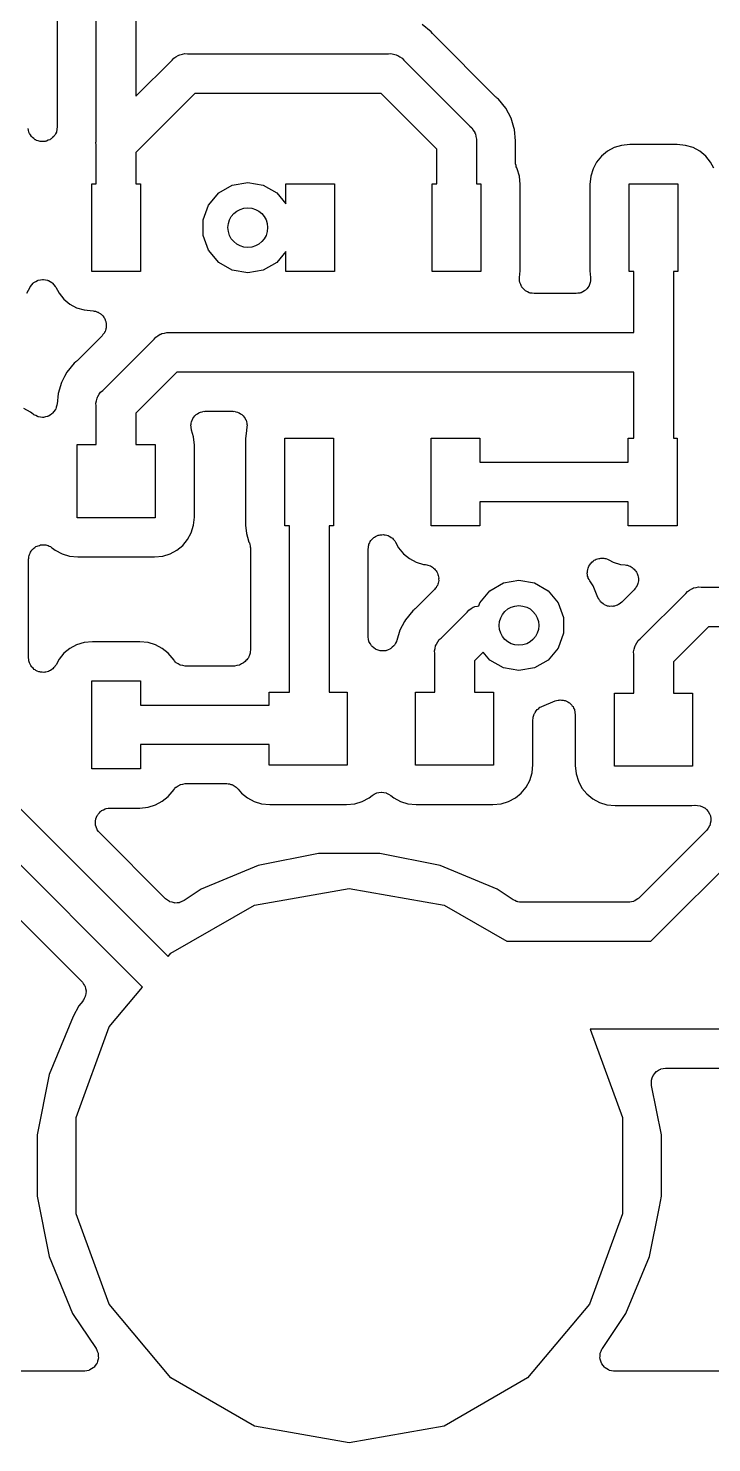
# Model space of a CAD drawing. Extents: x 91 to 190.2, y -113.9 to -59.9.
# Drawn here: x 101.59 to 108.6, y -113.86 to -99.36 of the extents above; entities that cross this region are included whole.
import ezdxf

# ---------------------------------------------------------------- set-up
doc = ezdxf.new("R2010")
doc.units = 0
doc.header["$MEASUREMENT"] = 0
doc.layers.add('BLACK', color=7, linetype='CONTINUOUS')

msp = doc.modelspace()

# ---------------------------------------------------------------- linework, layer by layer
at = {"layer": 'BLACK', "linetype": 'CONTINUOUS'}
for p, q in [((102.287, -100.517), (102.287, -91.0906)), ((102.693, -91.0906), (102.693, -100.053)), ((101.887, -91.3512), (101.887, -100.368)), ((105.719, -99.3914), (105.627, -99.316)), ((105.733, -99.4087), (105.719, -99.3914)), ((105.738, -99.4136), (105.733, -99.4087)), ((105.743, -99.4196), (105.738, -99.4136)), ((106.38, -100.057), (105.743, -99.4196)), ((103.064, -99.6826), (103.081, -99.6619)), ((103.081, -99.6619), (103.104, -99.6485)), ((103.104, -99.6485), (103.126, -99.633)), ((103.126, -99.633), (103.135, -99.6306)), ((103.135, -99.6306), (103.143, -99.6261)), ((103.143, -99.6261), (103.17, -99.6214)), ((103.17, -99.6214), (103.196, -99.6145)), ((103.196, -99.6145), (103.222, -99.6168)), ((103.222, -99.6168), (105.281, -99.6168)), ((105.281, -99.6168), (105.308, -99.6145)), ((105.308, -99.6145), (105.334, -99.6214)), ((105.334, -99.6214), (105.361, -99.6261)), ((105.361, -99.6261), (105.368, -99.6306)), ((105.368, -99.6306), (105.377, -99.633)), ((105.377, -99.633), (105.399, -99.6485)), ((105.399, -99.6485), (105.423, -99.6619)), ((105.423, -99.6619), (105.44, -99.6826)), ((102.693, -100.053), (103.064, -99.6826)), ((105.44, -99.6826), (106.117, -100.36)), ((103.298, -100.023), (102.693, -100.628)), ((105.206, -100.023), (103.298, -100.023)), ((105.777, -100.594), (105.206, -100.023)), ((106.386, -100.062), (106.38, -100.057)), ((106.391, -100.067), (106.386, -100.062)), ((106.409, -100.081), (106.391, -100.067)), ((106.484, -100.173), (106.409, -100.081)), ((106.54, -100.278), (106.484, -100.173)), ((101.593, -100.401), (101.588, -100.383)), ((101.884, -100.387), (101.882, -100.405)), ((101.887, -100.368), (101.884, -100.387)), ((106.117, -100.36), (106.138, -100.377)), ((106.138, -100.377), (106.152, -100.401)), ((106.569, -100.373), (106.54, -100.278)), ((106.574, -100.392), (106.569, -100.373)), ((106.569, -100.373), (106.569, -100.373)), ((106.586, -100.51), (106.574, -100.392)), ((101.596, -100.419), (101.593, -100.401)), ((101.6, -100.426), (101.596, -100.419)), ((101.602, -100.433), (101.6, -100.426)), ((101.612, -100.448), (101.602, -100.433)), ((101.622, -100.464), (101.612, -100.448)), ((101.628, -100.469), (101.622, -100.464)), ((101.632, -100.475), (101.628, -100.469)), ((101.647, -100.486), (101.632, -100.475)), ((101.662, -100.498), (101.647, -100.486)), ((101.669, -100.5), (101.662, -100.498)), ((101.675, -100.505), (101.669, -100.5)), ((101.693, -100.509), (101.675, -100.505)), ((101.711, -100.516), (101.693, -100.509)), ((101.718, -100.516), (101.711, -100.516)), ((101.725, -100.518), (101.718, -100.516)), ((101.744, -100.516), (101.725, -100.518)), ((101.763, -100.516), (101.744, -100.516)), ((101.77, -100.513), (101.763, -100.516)), ((101.777, -100.512), (101.77, -100.513)), ((101.794, -100.504), (101.777, -100.512)), ((101.812, -100.498), (101.794, -100.504)), ((101.817, -100.493), (101.812, -100.498)), ((101.824, -100.49), (101.817, -100.493)), ((101.837, -100.477), (101.824, -100.49)), ((101.852, -100.464), (101.837, -100.477)), ((101.855, -100.458), (101.852, -100.464)), ((101.861, -100.453), (101.855, -100.458)), ((101.868, -100.436), (101.861, -100.453)), ((101.878, -100.419), (101.868, -100.436)), ((101.879, -100.412), (101.878, -100.419)), ((101.882, -100.405), (101.879, -100.412)), ((102.284, -100.526), (102.287, -100.517)), ((102.287, -100.552), (102.284, -100.526)), ((106.152, -100.401), (106.167, -100.423)), ((106.167, -100.423), (106.169, -100.432)), ((106.169, -100.432), (106.174, -100.439)), ((106.174, -100.439), (106.179, -100.466)), ((106.179, -100.466), (106.186, -100.492)), ((106.186, -100.492), (106.183, -100.519)), ((106.183, -100.519), (106.183, -100.95)), ((106.584, -100.532), (106.586, -100.51)), ((106.584, -100.54), (106.584, -100.532)), ((102.287, -100.858), (102.287, -100.552)), ((102.693, -100.628), (102.693, -100.95)), ((105.777, -100.95), (105.777, -100.594)), ((106.583, -100.547), (106.584, -100.54)), ((106.583, -100.725), (106.583, -100.547)), ((107.466, -100.666), (107.416, -100.727)), ((107.527, -100.616), (107.466, -100.666)), ((107.596, -100.579), (107.527, -100.616)), ((107.672, -100.556), (107.596, -100.579)), ((107.757, -100.547), (107.672, -100.556)), ((108.243, -100.547), (107.757, -100.547)), ((108.328, -100.556), (108.243, -100.547)), ((108.404, -100.579), (108.328, -100.556)), ((108.473, -100.616), (108.404, -100.579)), ((108.534, -100.666), (108.473, -100.616)), ((108.584, -100.727), (108.534, -100.666)), ((106.585, -100.735), (106.583, -100.725)), ((106.585, -100.746), (106.585, -100.735)), ((106.59, -100.761), (106.585, -100.746)), ((106.592, -100.776), (106.59, -100.761)), ((106.598, -100.785), (106.592, -100.776)), ((106.601, -100.795), (106.598, -100.785)), ((106.601, -100.796), (106.601, -100.795)), ((106.624, -100.872), (106.601, -100.796)), ((107.379, -100.796), (107.356, -100.872)), ((107.416, -100.727), (107.379, -100.796)), ((108.618, -100.789), (108.584, -100.727)), ((102.24, -101.85), (102.24, -100.95)), ((102.24, -100.95), (102.287, -100.95)), ((102.287, -100.95), (102.287, -100.858)), ((102.287, -100.858), (102.287, -100.858)), ((102.693, -100.95), (102.74, -100.95)), ((102.74, -100.95), (102.74, -101.85)), ((103.542, -101.044), (103.681, -100.964)), ((103.681, -100.964), (103.84, -100.936)), ((103.84, -100.936), (103.999, -100.964)), ((103.999, -100.964), (104.138, -101.044)), ((104.23, -101.154), (104.23, -100.95)), ((104.23, -100.95), (104.73, -100.95)), ((104.73, -100.95), (104.73, -101.85)), ((105.73, -101.85), (105.73, -100.95)), ((105.73, -100.95), (105.777, -100.95)), ((106.183, -100.95), (106.23, -100.95)), ((106.23, -100.95), (106.23, -101.85)), ((106.633, -100.957), (106.624, -100.872)), ((106.633, -101.843), (106.633, -100.957)), ((107.356, -100.872), (107.347, -100.957)), ((107.347, -100.957), (107.347, -101.843)), ((107.75, -101.85), (107.75, -100.95)), ((107.75, -100.95), (108.25, -100.95)), ((108.25, -100.95), (108.25, -101.85)), ((103.438, -101.168), (103.542, -101.044)), ((104.138, -101.044), (104.23, -101.154)), ((103.383, -101.319), (103.438, -101.168)), ((103.383, -101.481), (103.383, -101.319)), ((103.438, -101.632), (103.383, -101.481)), ((103.542, -101.756), (103.438, -101.632)), ((104.23, -101.646), (104.138, -101.756)), ((104.23, -101.85), (104.23, -101.646)), ((103.681, -101.836), (103.542, -101.756)), ((103.84, -101.864), (103.681, -101.836)), ((103.999, -101.836), (103.84, -101.864)), ((104.138, -101.756), (103.999, -101.836)), ((106.626, -101.912), (106.633, -101.843)), ((107.347, -101.843), (107.354, -101.912)), ((101.613, -102.002), (101.627, -101.986)), ((101.627, -101.986), (101.64, -101.97)), ((101.64, -101.97), (101.644, -101.967)), ((101.644, -101.967), (101.647, -101.963)), ((101.647, -101.963), (101.666, -101.953)), ((101.666, -101.953), (101.684, -101.942)), ((101.684, -101.942), (101.689, -101.941)), ((101.689, -101.941), (101.693, -101.939)), ((101.693, -101.939), (101.714, -101.936)), ((101.714, -101.936), (101.735, -101.931)), ((101.735, -101.931), (101.74, -101.932)), ((101.74, -101.932), (101.745, -101.931)), ((101.745, -101.931), (101.766, -101.936)), ((101.766, -101.936), (101.787, -101.939)), ((101.787, -101.939), (101.791, -101.941)), ((101.791, -101.941), (101.796, -101.942)), ((101.796, -101.942), (101.814, -101.953)), ((101.814, -101.953), (101.833, -101.963)), ((101.833, -101.963), (101.836, -101.967)), ((101.836, -101.967), (101.84, -101.97)), ((101.84, -101.97), (101.853, -101.986)), ((101.853, -101.986), (101.867, -102.002)), ((102.74, -101.85), (102.24, -101.85)), ((104.73, -101.85), (104.23, -101.85)), ((106.23, -101.85), (105.73, -101.85)), ((106.627, -101.932), (106.626, -101.912)), ((106.627, -101.953), (106.627, -101.932)), ((106.629, -101.958), (106.627, -101.953)), ((106.63, -101.964), (106.629, -101.958)), ((106.638, -101.983), (106.63, -101.964)), ((106.645, -102.002), (106.638, -101.983)), ((107.342, -101.983), (107.335, -102.002)), ((107.35, -101.964), (107.342, -101.983)), ((107.351, -101.958), (107.35, -101.964)), ((107.353, -101.953), (107.351, -101.958)), ((107.354, -101.912), (107.353, -101.932)), ((107.353, -101.932), (107.353, -101.953)), ((107.797, -101.85), (107.75, -101.85)), ((107.797, -102.477), (107.797, -101.85)), ((108.25, -101.85), (108.203, -101.85)), ((108.203, -101.85), (108.203, -103.56)), ((101.574, -102.073), (101.608, -102.011)), ((101.608, -102.011), (101.611, -102.007)), ((101.611, -102.007), (101.613, -102.002)), ((101.867, -102.002), (101.869, -102.007)), ((101.869, -102.007), (101.872, -102.011)), ((101.872, -102.011), (101.906, -102.073)), ((101.906, -102.073), (101.956, -102.134)), ((101.956, -102.134), (102.017, -102.184)), ((106.649, -102.006), (106.645, -102.002)), ((106.651, -102.011), (106.649, -102.006)), ((106.666, -102.026), (106.651, -102.011)), ((106.679, -102.042), (106.666, -102.026)), ((106.684, -102.045), (106.679, -102.042)), ((106.688, -102.049), (106.684, -102.045)), ((106.706, -102.058), (106.688, -102.049)), ((106.724, -102.068), (106.706, -102.058)), ((106.729, -102.069), (106.724, -102.068)), ((106.735, -102.071), (106.729, -102.069)), ((106.755, -102.073), (106.735, -102.071)), ((106.775, -102.077), (106.755, -102.073)), ((107.205, -102.077), (106.775, -102.077)), ((107.225, -102.073), (107.205, -102.077)), ((107.245, -102.071), (107.225, -102.073)), ((107.251, -102.069), (107.245, -102.071)), ((107.256, -102.068), (107.251, -102.069)), ((107.274, -102.058), (107.256, -102.068)), ((107.292, -102.049), (107.274, -102.058)), ((107.296, -102.045), (107.292, -102.049)), ((107.301, -102.042), (107.296, -102.045)), ((107.314, -102.026), (107.301, -102.042)), ((107.329, -102.011), (107.314, -102.026)), ((107.331, -102.006), (107.329, -102.011)), ((107.335, -102.002), (107.331, -102.006)), ((102.017, -102.184), (102.086, -102.221)), ((102.086, -102.221), (102.162, -102.244)), ((102.162, -102.244), (102.255, -102.253)), ((102.255, -102.253), (102.266, -102.257)), ((102.266, -102.257), (102.28, -102.258)), ((102.28, -102.258), (102.286, -102.261)), ((102.286, -102.261), (102.292, -102.262)), ((102.292, -102.262), (102.299, -102.266)), ((102.299, -102.266), (102.305, -102.267)), ((102.305, -102.267), (102.313, -102.274)), ((102.313, -102.274), (102.327, -102.28)), ((102.327, -102.28), (102.331, -102.284)), ((102.331, -102.284), (102.337, -102.288)), ((102.337, -102.288), (102.343, -102.295)), ((102.343, -102.295), (102.347, -102.298)), ((102.347, -102.298), (102.353, -102.306)), ((102.353, -102.306), (102.364, -102.317)), ((102.364, -102.317), (102.366, -102.323)), ((102.366, -102.323), (102.371, -102.328)), ((102.371, -102.328), (102.374, -102.337)), ((102.374, -102.337), (102.377, -102.341)), ((102.377, -102.341), (102.379, -102.349)), ((102.379, -102.349), (102.386, -102.364)), ((102.386, -102.364), (102.386, -102.37)), ((102.386, -102.37), (102.388, -102.377)), ((102.388, -102.377), (102.388, -102.387)), ((102.388, -102.387), (102.39, -102.391)), ((102.39, -102.416), (102.388, -102.422)), ((102.388, -102.422), (102.388, -102.429)), ((102.39, -102.391), (102.389, -102.399)), ((102.389, -102.399), (102.39, -102.416)), ((102.347, -102.509), (102.09, -102.766)), ((102.356, -102.496), (102.347, -102.509)), ((102.353, -103.069), (102.879, -102.543)), ((102.362, -102.49), (102.356, -102.496)), ((102.364, -102.485), (102.362, -102.49)), ((102.371, -102.478), (102.364, -102.485)), ((102.373, -102.471), (102.371, -102.478)), ((102.377, -102.466), (102.373, -102.471)), ((102.381, -102.451), (102.377, -102.466)), ((102.384, -102.443), (102.381, -102.451)), ((102.385, -102.439), (102.384, -102.443)), ((102.388, -102.429), (102.385, -102.439)), ((102.879, -102.543), (102.896, -102.522)), ((102.896, -102.522), (102.919, -102.508)), ((102.919, -102.508), (102.941, -102.493)), ((102.941, -102.493), (102.95, -102.491)), ((102.95, -102.491), (102.958, -102.486)), ((102.958, -102.486), (102.985, -102.481)), ((102.985, -102.481), (103.011, -102.474)), ((103.011, -102.474), (103.037, -102.477)), ((103.037, -102.477), (107.797, -102.477)), ((102.061, -102.79), (101.986, -102.882)), ((102.079, -102.776), (102.061, -102.79)), ((102.084, -102.77), (102.079, -102.776)), ((102.09, -102.766), (102.084, -102.77)), ((101.93, -102.987), (101.896, -103.1)), ((101.963, -102.926), (101.93, -102.987)), ((101.986, -102.882), (101.963, -102.926)), ((103.113, -102.883), (102.693, -103.303)), ((107.797, -102.883), (103.113, -102.883)), ((107.797, -103.56), (107.797, -102.883)), ((101.896, -103.1), (101.885, -103.212)), ((102.291, -103.175), (102.296, -103.148)), ((102.296, -103.148), (102.301, -103.14)), ((102.301, -103.14), (102.303, -103.131)), ((102.303, -103.131), (102.318, -103.109)), ((102.318, -103.109), (102.332, -103.086)), ((102.332, -103.086), (102.353, -103.069)), ((101.613, -103.291), (101.544, -103.254)), ((101.64, -103.313), (101.613, -103.291)), ((101.853, -103.287), (101.84, -103.304)), ((101.866, -103.27), (101.853, -103.287)), ((101.868, -103.266), (101.866, -103.27)), ((101.871, -103.262), (101.868, -103.266)), ((101.876, -103.241), (101.871, -103.262)), ((101.883, -103.221), (101.876, -103.241)), ((101.885, -103.212), (101.883, -103.216)), ((101.883, -103.216), (101.883, -103.221)), ((102.284, -103.201), (102.291, -103.175)), ((102.287, -103.227), (102.284, -103.201)), ((102.287, -103.625), (102.287, -103.227)), ((103.347, -103.297), (103.355, -103.292)), ((103.355, -103.292), (103.372, -103.289)), ((103.372, -103.289), (103.389, -103.284)), ((103.389, -103.284), (103.398, -103.285)), ((103.398, -103.285), (103.407, -103.283)), ((103.407, -103.283), (103.684, -103.283)), ((103.684, -103.283), (103.693, -103.285)), ((103.693, -103.285), (103.702, -103.284)), ((103.702, -103.284), (103.718, -103.289)), ((103.718, -103.289), (103.735, -103.292)), ((103.735, -103.292), (103.743, -103.297)), ((101.644, -103.315), (101.64, -103.313)), ((101.648, -103.319), (101.644, -103.315)), ((101.667, -103.328), (101.648, -103.319)), ((101.686, -103.338), (101.667, -103.328)), ((101.69, -103.339), (101.686, -103.338)), ((101.695, -103.341), (101.69, -103.339)), ((101.716, -103.343), (101.695, -103.341)), ((101.737, -103.347), (101.716, -103.343)), ((101.742, -103.346), (101.737, -103.347)), ((101.747, -103.346), (101.742, -103.346)), ((101.767, -103.341), (101.747, -103.346)), ((101.788, -103.337), (101.767, -103.341)), ((101.792, -103.335), (101.788, -103.337)), ((101.797, -103.334), (101.792, -103.335)), ((101.815, -103.322), (101.797, -103.334)), ((101.833, -103.311), (101.815, -103.322)), ((101.836, -103.307), (101.833, -103.311)), ((101.84, -103.304), (101.836, -103.307)), ((102.693, -103.303), (102.693, -103.625)), ((103.257, -103.425), (103.259, -103.416)), ((103.259, -103.442), (103.257, -103.425)), ((103.259, -103.407), (103.265, -103.391)), ((103.259, -103.416), (103.259, -103.407)), ((103.265, -103.391), (103.269, -103.374)), ((103.269, -103.374), (103.274, -103.367)), ((103.274, -103.367), (103.277, -103.358)), ((103.277, -103.358), (103.288, -103.345)), ((103.288, -103.345), (103.297, -103.331)), ((103.297, -103.331), (103.304, -103.325)), ((103.304, -103.325), (103.31, -103.318)), ((103.31, -103.318), (103.325, -103.31)), ((103.325, -103.31), (103.339, -103.299)), ((103.339, -103.299), (103.347, -103.297)), ((103.743, -103.297), (103.752, -103.299)), ((103.752, -103.299), (103.765, -103.31)), ((103.765, -103.31), (103.78, -103.318)), ((103.78, -103.318), (103.786, -103.325)), ((103.786, -103.325), (103.793, -103.331)), ((103.793, -103.331), (103.803, -103.345)), ((103.803, -103.345), (103.814, -103.358)), ((103.814, -103.358), (103.817, -103.367)), ((103.817, -103.367), (103.822, -103.374)), ((103.822, -103.374), (103.826, -103.391)), ((103.826, -103.391), (103.831, -103.407)), ((103.831, -103.407), (103.831, -103.416)), ((103.831, -103.416), (103.833, -103.425)), ((103.833, -103.425), (103.831, -103.442)), ((103.259, -103.459), (103.259, -103.442)), ((103.262, -103.468), (103.259, -103.459)), ((103.263, -103.477), (103.262, -103.468)), ((103.284, -103.547), (103.263, -103.477)), ((103.293, -103.632), (103.284, -103.547)), ((103.826, -103.482), (103.817, -103.567)), ((103.817, -103.567), (103.817, -104.453)), ((103.827, -103.477), (103.826, -103.482)), ((103.828, -103.468), (103.827, -103.477)), ((103.831, -103.459), (103.828, -103.468)), ((103.831, -103.442), (103.831, -103.459)), ((104.22, -104.46), (104.22, -103.56)), ((104.22, -103.56), (104.72, -103.56)), ((104.72, -103.56), (104.72, -104.46)), ((105.72, -104.46), (105.72, -103.56)), ((105.72, -103.56), (106.22, -103.56)), ((106.22, -103.56), (106.22, -103.807)), ((107.74, -103.807), (107.74, -103.56)), ((107.74, -103.56), (107.797, -103.56)), ((108.203, -103.56), (108.24, -103.56)), ((108.24, -103.56), (108.24, -104.46)), ((102.09, -104.375), (102.09, -103.625)), ((102.09, -103.625), (102.287, -103.625)), ((102.693, -103.625), (102.89, -103.625)), ((102.89, -103.625), (102.89, -104.375)), ((103.293, -104.368), (103.293, -103.632)), ((106.22, -103.807), (107.74, -103.807)), ((107.74, -104.213), (106.22, -104.213)), ((106.22, -104.213), (106.22, -104.46)), ((107.74, -104.46), (107.74, -104.213)), ((102.89, -104.375), (102.09, -104.375)), ((103.261, -104.529), (103.284, -104.453)), ((103.284, -104.453), (103.293, -104.368)), ((103.817, -104.453), (103.826, -104.538)), ((103.174, -104.659), (103.224, -104.598)), ((103.224, -104.598), (103.261, -104.529)), ((103.826, -104.538), (103.849, -104.614)), ((104.267, -104.46), (104.22, -104.46)), ((104.267, -106.165), (104.267, -104.46)), ((104.72, -104.46), (104.673, -104.46)), ((104.673, -104.46), (104.673, -106.165)), ((105.103, -104.61), (105.108, -104.601)), ((105.108, -104.601), (105.12, -104.591)), ((105.12, -104.591), (105.131, -104.579)), ((105.131, -104.579), (105.14, -104.574)), ((105.14, -104.574), (105.148, -104.567)), ((105.148, -104.567), (105.163, -104.562)), ((105.163, -104.562), (105.177, -104.555)), ((105.177, -104.555), (105.187, -104.553)), ((105.187, -104.553), (105.197, -104.55)), ((105.197, -104.55), (105.213, -104.55)), ((105.213, -104.55), (105.228, -104.547)), ((105.228, -104.547), (105.239, -104.55)), ((105.239, -104.55), (105.249, -104.55)), ((105.249, -104.55), (105.264, -104.555)), ((105.264, -104.555), (105.279, -104.558)), ((105.279, -104.558), (105.288, -104.564)), ((105.288, -104.564), (105.298, -104.567)), ((105.298, -104.567), (105.31, -104.577)), ((105.31, -104.577), (105.323, -104.586)), ((105.323, -104.586), (105.33, -104.594)), ((105.33, -104.594), (105.338, -104.601)), ((105.338, -104.601), (105.346, -104.614)), ((106.22, -104.46), (105.72, -104.46)), ((108.24, -104.46), (107.74, -104.46)), ((101.602, -104.751), (101.608, -104.74)), ((101.608, -104.74), (101.612, -104.728)), ((101.612, -104.728), (101.621, -104.718)), ((101.621, -104.718), (101.628, -104.705)), ((101.628, -104.705), (101.638, -104.698)), ((101.638, -104.698), (101.646, -104.688)), ((101.646, -104.688), (101.658, -104.681)), ((101.658, -104.681), (101.668, -104.672)), ((101.668, -104.672), (101.68, -104.668)), ((101.68, -104.668), (101.69, -104.662)), ((101.69, -104.662), (101.704, -104.659)), ((101.704, -104.659), (101.717, -104.654)), ((101.717, -104.654), (101.729, -104.654)), ((101.729, -104.654), (101.742, -104.652)), ((101.742, -104.652), (101.755, -104.654)), ((101.755, -104.654), (101.769, -104.654)), ((101.769, -104.654), (101.781, -104.658)), ((101.781, -104.658), (101.793, -104.66)), ((101.793, -104.66), (101.805, -104.667)), ((101.805, -104.667), (101.818, -104.672)), ((101.818, -104.672), (101.828, -104.68)), ((101.828, -104.68), (101.838, -104.686)), ((101.838, -104.686), (101.867, -104.709)), ((101.867, -104.709), (101.936, -104.746)), ((101.936, -104.746), (102.012, -104.769)), ((102.968, -104.769), (103.044, -104.746)), ((103.044, -104.746), (103.113, -104.709)), ((103.113, -104.709), (103.174, -104.659)), ((103.849, -104.614), (103.849, -104.615)), ((103.849, -104.615), (103.852, -104.625)), ((103.852, -104.625), (103.858, -104.634)), ((103.858, -104.634), (103.86, -104.649)), ((103.86, -104.649), (103.865, -104.664)), ((103.865, -104.664), (103.865, -104.675)), ((103.865, -104.675), (103.867, -104.685)), ((103.867, -104.685), (103.867, -105.735)), ((105.073, -104.697), (105.076, -104.682)), ((105.073, -105.593), (105.073, -104.697)), ((105.076, -104.666), (105.08, -104.657)), ((105.076, -104.682), (105.076, -104.666)), ((105.08, -104.657), (105.082, -104.646)), ((105.082, -104.646), (105.09, -104.633)), ((105.09, -104.633), (105.096, -104.618)), ((105.096, -104.618), (105.103, -104.61)), ((105.346, -104.614), (105.355, -104.627)), ((105.355, -104.627), (105.386, -104.683)), ((105.386, -104.683), (105.436, -104.744)), ((105.436, -104.744), (105.497, -104.794)), ((101.593, -104.802), (101.595, -104.79)), ((101.593, -105.813), (101.593, -104.802)), ((101.595, -104.777), (101.6, -104.764)), ((101.595, -104.79), (101.595, -104.777)), ((101.6, -104.764), (101.602, -104.751)), ((102.012, -104.769), (102.097, -104.778)), ((102.097, -104.778), (102.883, -104.778)), ((102.883, -104.778), (102.968, -104.769)), ((105.497, -104.794), (105.566, -104.831)), ((105.566, -104.831), (105.642, -104.854)), ((105.642, -104.854), (105.663, -104.856)), ((105.663, -104.856), (105.674, -104.86)), ((105.674, -104.86), (105.687, -104.861)), ((105.687, -104.861), (105.699, -104.867)), ((105.699, -104.867), (105.713, -104.87)), ((105.713, -104.87), (105.723, -104.877)), ((105.723, -104.877), (105.734, -104.883)), ((105.734, -104.883), (105.744, -104.893)), ((107.328, -104.893), (107.333, -104.883)), ((107.333, -104.883), (107.336, -104.873)), ((107.336, -104.873), (107.345, -104.86)), ((107.345, -104.86), (107.352, -104.847)), ((107.352, -104.847), (107.36, -104.84)), ((107.36, -104.84), (107.366, -104.831)), ((107.366, -104.831), (107.379, -104.822)), ((107.379, -104.822), (107.391, -104.812)), ((107.391, -104.812), (107.401, -104.808)), ((107.401, -104.808), (107.41, -104.802)), ((107.41, -104.802), (107.425, -104.798)), ((107.425, -104.798), (107.439, -104.793)), ((107.439, -104.793), (107.45, -104.792)), ((107.45, -104.792), (107.46, -104.79)), ((107.46, -104.79), (107.476, -104.791)), ((107.476, -104.791), (107.491, -104.791)), ((107.491, -104.791), (107.501, -104.794)), ((107.501, -104.794), (107.512, -104.795)), ((107.512, -104.795), (107.526, -104.802)), ((107.526, -104.802), (107.541, -104.807)), ((107.541, -104.807), (107.586, -104.831)), ((107.586, -104.831), (107.662, -104.854)), ((107.662, -104.854), (107.71, -104.859)), ((107.71, -104.859), (107.722, -104.862)), ((107.722, -104.862), (107.734, -104.863)), ((107.734, -104.863), (107.747, -104.869)), ((107.747, -104.869), (107.76, -104.873)), ((107.76, -104.873), (107.77, -104.88)), ((107.77, -104.88), (107.781, -104.885)), ((107.781, -104.885), (107.791, -104.895)), ((105.744, -104.893), (105.755, -104.901)), ((105.755, -104.901), (105.762, -104.911)), ((105.762, -104.911), (105.771, -104.92)), ((105.771, -104.92), (105.777, -104.932)), ((105.777, -104.932), (105.784, -104.944)), ((105.784, -104.944), (105.788, -104.956)), ((105.788, -104.956), (105.793, -104.967)), ((105.794, -105.032), (105.792, -105.046)), ((105.793, -104.967), (105.794, -104.981)), ((105.794, -104.981), (105.797, -104.994)), ((105.797, -105.019), (105.794, -105.032)), ((105.797, -104.994), (105.796, -105.006)), ((105.796, -105.006), (105.797, -105.019)), ((106.461, -105.044), (106.62, -105.016)), ((106.62, -105.016), (106.779, -105.044)), ((107.32, -104.944), (107.322, -104.934)), ((107.323, -104.96), (107.32, -104.944)), ((107.321, -104.923), (107.325, -104.908)), ((107.322, -104.934), (107.321, -104.923)), ((107.324, -104.975), (107.323, -104.96)), ((107.329, -104.985), (107.324, -104.975)), ((107.325, -104.908), (107.328, -104.893)), ((107.331, -104.995), (107.329, -104.985)), ((107.339, -105.008), (107.331, -104.995)), ((107.345, -105.023), (107.339, -105.008)), ((107.38, -105.074), (107.345, -105.023)), ((107.791, -104.895), (107.802, -104.903)), ((107.802, -104.903), (107.809, -104.914)), ((107.809, -104.914), (107.818, -104.922)), ((107.818, -104.922), (107.824, -104.935)), ((107.824, -104.935), (107.832, -104.946)), ((107.832, -104.946), (107.835, -104.958)), ((107.835, -104.958), (107.84, -104.969)), ((107.84, -104.969), (107.841, -104.983)), ((107.841, -105.035), (107.84, -105.049)), ((107.841, -104.983), (107.845, -104.997)), ((107.845, -105.021), (107.841, -105.035)), ((107.845, -104.997), (107.844, -105.009)), ((107.844, -105.009), (107.845, -105.021)), ((105.754, -105.112), (105.56, -105.306)), ((105.761, -105.102), (105.754, -105.112)), ((105.77, -105.093), (105.761, -105.102)), ((105.776, -105.08), (105.77, -105.093)), ((105.784, -105.069), (105.776, -105.08)), ((105.787, -105.057), (105.784, -105.069)), ((105.792, -105.046), (105.787, -105.057)), ((106.218, -105.248), (106.322, -105.124)), ((106.322, -105.124), (106.461, -105.044)), ((106.779, -105.044), (106.918, -105.124)), ((106.918, -105.124), (107.022, -105.248)), ((107.429, -105.193), (107.38, -105.074)), ((107.801, -105.114), (107.674, -105.242)), ((107.808, -105.104), (107.801, -105.114)), ((107.817, -105.096), (107.808, -105.104)), ((107.823, -105.083), (107.817, -105.096)), ((107.831, -105.072), (107.823, -105.083)), ((107.834, -105.06), (107.831, -105.072)), ((107.84, -105.049), (107.834, -105.06)), ((107.863, -105.619), (108.329, -105.153)), ((108.329, -105.153), (108.346, -105.132)), ((108.346, -105.132), (108.369, -105.118)), ((108.369, -105.118), (108.391, -105.103)), ((108.391, -105.103), (108.4, -105.101)), ((108.4, -105.101), (108.408, -105.096)), ((108.408, -105.096), (108.435, -105.091)), ((108.435, -105.091), (108.461, -105.084)), ((108.461, -105.084), (108.487, -105.087)), ((108.487, -105.087), (111.277, -105.087)), ((105.549, -105.316), (105.531, -105.33)), ((105.554, -105.31), (105.549, -105.316)), ((105.56, -105.306), (105.554, -105.31)), ((106.089, -105.343), (106.106, -105.322)), ((106.106, -105.322), (106.129, -105.308)), ((106.129, -105.308), (106.151, -105.293)), ((106.151, -105.293), (106.16, -105.291)), ((106.16, -105.291), (106.168, -105.286)), ((106.168, -105.286), (106.195, -105.281)), ((106.195, -105.281), (106.207, -105.278)), ((106.207, -105.278), (106.218, -105.248)), ((107.022, -105.248), (107.077, -105.399)), ((107.438, -105.207), (107.429, -105.193)), ((107.445, -105.222), (107.438, -105.207)), ((107.452, -105.229), (107.445, -105.222)), ((107.457, -105.237), (107.452, -105.229)), ((107.47, -105.247), (107.457, -105.237)), ((107.482, -105.259), (107.47, -105.247)), ((107.491, -105.263), (107.482, -105.259)), ((107.498, -105.269), (107.491, -105.263)), ((107.514, -105.274), (107.498, -105.269)), ((107.529, -105.281), (107.514, -105.274)), ((107.539, -105.282), (107.529, -105.281)), ((107.548, -105.285), (107.539, -105.282)), ((107.564, -105.284), (107.548, -105.285)), ((107.581, -105.285), (107.564, -105.284)), ((107.59, -105.283), (107.581, -105.285)), ((107.6, -105.282), (107.59, -105.283)), ((107.615, -105.276), (107.6, -105.282)), ((107.631, -105.272), (107.615, -105.276)), ((107.639, -105.266), (107.631, -105.272)), ((107.648, -105.262), (107.639, -105.266)), ((107.66, -105.251), (107.648, -105.262)), ((107.674, -105.242), (107.66, -105.251)), ((105.446, -105.441), (105.4, -105.527)), ((105.456, -105.422), (105.446, -105.441)), ((105.446, -105.441), (105.446, -105.441)), ((105.531, -105.33), (105.456, -105.422)), ((105.823, -105.609), (106.089, -105.343)), ((107.077, -105.399), (107.077, -105.561)), ((105.074, -105.597), (105.073, -105.593)), ((105.073, -105.601), (105.074, -105.597)), ((105.078, -105.622), (105.073, -105.601)), ((105.4, -105.527), (105.367, -105.636)), ((105.802, -105.626), (105.823, -105.609)), ((107.077, -105.561), (107.022, -105.712)), ((108.563, -105.493), (108.203, -105.853)), ((111.277, -105.493), (108.563, -105.493)), ((102.017, -105.716), (101.956, -105.766)), ((102.086, -105.679), (102.017, -105.716)), ((102.162, -105.656), (102.086, -105.679)), ((102.247, -105.647), (102.162, -105.656)), ((102.733, -105.647), (102.247, -105.647)), ((102.818, -105.656), (102.733, -105.647)), ((102.894, -105.679), (102.818, -105.656)), ((102.963, -105.716), (102.894, -105.679)), ((103.024, -105.766), (102.963, -105.716)), ((103.867, -105.735), (103.864, -105.749)), ((103.864, -105.749), (103.864, -105.763)), ((105.082, -105.644), (105.078, -105.622)), ((105.084, -105.648), (105.082, -105.644)), ((105.085, -105.652), (105.084, -105.648)), ((105.097, -105.67), (105.085, -105.652)), ((105.108, -105.689), (105.097, -105.67)), ((105.111, -105.692), (105.108, -105.689)), ((105.114, -105.695), (105.111, -105.692)), ((105.131, -105.709), (105.114, -105.695)), ((105.148, -105.723), (105.131, -105.709)), ((105.152, -105.724), (105.148, -105.723)), ((105.155, -105.727), (105.152, -105.724)), ((105.176, -105.733), (105.155, -105.727)), ((105.197, -105.741), (105.176, -105.733)), ((105.201, -105.741), (105.197, -105.741)), ((105.205, -105.742), (105.201, -105.741)), ((105.227, -105.741), (105.205, -105.742)), ((105.249, -105.741), (105.227, -105.741)), ((105.253, -105.739), (105.249, -105.741)), ((105.257, -105.739), (105.253, -105.739)), ((105.278, -105.73), (105.257, -105.739)), ((105.298, -105.723), (105.278, -105.73)), ((105.301, -105.72), (105.298, -105.723)), ((105.305, -105.718), (105.301, -105.72)), ((105.321, -105.703), (105.305, -105.718)), ((105.338, -105.689), (105.321, -105.703)), ((105.34, -105.686), (105.338, -105.689)), ((105.343, -105.683), (105.34, -105.686)), ((105.353, -105.663), (105.343, -105.683)), ((105.364, -105.644), (105.353, -105.663)), ((105.365, -105.64), (105.364, -105.644)), ((105.367, -105.636), (105.365, -105.64)), ((105.754, -105.741), (105.761, -105.715)), ((105.757, -105.767), (105.754, -105.741)), ((105.761, -105.715), (105.766, -105.688)), ((105.766, -105.688), (105.771, -105.68)), ((105.771, -105.68), (105.773, -105.671)), ((105.773, -105.671), (105.788, -105.649)), ((105.788, -105.649), (105.802, -105.626)), ((106.253, -105.753), (106.163, -105.843)), ((106.322, -105.836), (106.253, -105.753)), ((107.022, -105.712), (106.918, -105.836)), ((107.794, -105.751), (107.801, -105.725)), ((107.797, -105.777), (107.794, -105.751)), ((107.801, -105.725), (107.806, -105.698)), ((107.806, -105.698), (107.811, -105.69)), ((107.811, -105.69), (107.813, -105.681)), ((107.813, -105.681), (107.828, -105.659)), ((107.828, -105.659), (107.842, -105.636)), ((107.842, -105.636), (107.863, -105.619)), ((101.596, -105.828), (101.593, -105.813)), ((101.596, -105.844), (101.596, -105.828)), ((101.6, -105.853), (101.596, -105.844)), ((101.602, -105.864), (101.6, -105.853)), ((101.61, -105.877), (101.602, -105.864)), ((101.616, -105.892), (101.61, -105.877)), ((101.623, -105.9), (101.616, -105.892)), ((101.628, -105.909), (101.623, -105.9)), ((101.866, -105.896), (101.858, -105.909)), ((101.875, -105.883), (101.866, -105.896)), ((101.906, -105.827), (101.875, -105.883)), ((101.956, -105.766), (101.906, -105.827)), ((103.084, -105.838), (103.024, -105.766)), ((103.089, -105.843), (103.084, -105.838)), ((103.101, -105.858), (103.089, -105.843)), ((103.104, -105.86), (103.101, -105.858)), ((103.105, -105.862), (103.104, -105.86)), ((103.126, -105.874), (103.105, -105.862)), ((103.146, -105.886), (103.126, -105.874)), ((103.148, -105.887), (103.146, -105.886)), ((103.15, -105.888), (103.148, -105.887)), ((103.174, -105.892), (103.15, -105.888)), ((103.197, -105.897), (103.174, -105.892)), ((103.199, -105.896), (103.197, -105.897)), ((103.202, -105.897), (103.199, -105.896)), ((103.703, -105.897), (103.202, -105.897)), ((103.727, -105.892), (103.703, -105.897)), ((103.752, -105.888), (103.727, -105.892)), ((103.753, -105.888), (103.752, -105.888)), ((103.754, -105.888), (103.753, -105.888)), ((103.776, -105.875), (103.754, -105.888)), ((103.798, -105.863), (103.776, -105.875)), ((103.812, -105.851), (103.798, -105.863)), ((103.821, -105.841), (103.812, -105.851)), ((103.832, -105.832), (103.821, -105.841)), ((103.838, -105.821), (103.832, -105.832)), ((103.846, -105.812), (103.838, -105.821)), ((103.851, -105.799), (103.846, -105.812)), ((103.858, -105.786), (103.851, -105.799)), ((103.86, -105.774), (103.858, -105.786)), ((103.864, -105.763), (103.86, -105.774)), ((105.757, -106.165), (105.757, -105.767)), ((106.163, -105.843), (106.163, -106.165)), ((106.461, -105.916), (106.322, -105.836)), ((106.918, -105.836), (106.779, -105.916)), ((107.797, -106.175), (107.797, -105.777)), ((108.203, -105.853), (108.203, -106.175)), ((101.64, -105.919), (101.628, -105.909)), ((101.651, -105.931), (101.64, -105.919)), ((101.66, -105.936), (101.651, -105.931)), ((101.668, -105.943), (101.66, -105.936)), ((101.683, -105.948), (101.668, -105.943)), ((101.697, -105.955), (101.683, -105.948)), ((101.707, -105.957), (101.697, -105.955)), ((101.717, -105.96), (101.707, -105.957)), ((101.733, -105.96), (101.717, -105.96)), ((101.748, -105.963), (101.733, -105.96)), ((101.759, -105.96), (101.748, -105.963)), ((101.769, -105.96), (101.759, -105.96)), ((101.784, -105.955), (101.769, -105.96)), ((101.799, -105.952), (101.784, -105.955)), ((101.808, -105.946), (101.799, -105.952)), ((101.818, -105.943), (101.808, -105.946)), ((101.83, -105.933), (101.818, -105.943)), ((101.843, -105.924), (101.83, -105.933)), ((101.85, -105.916), (101.843, -105.924)), ((101.858, -105.909), (101.85, -105.916)), ((102.24, -106.95), (102.24, -106.05)), ((102.24, -106.05), (102.74, -106.05)), ((102.74, -106.05), (102.74, -106.297)), ((106.62, -105.944), (106.461, -105.916)), ((106.779, -105.916), (106.62, -105.944)), ((104.06, -106.297), (104.06, -106.165)), ((104.06, -106.165), (104.267, -106.165)), ((104.673, -106.165), (104.86, -106.165)), ((104.86, -106.165), (104.86, -106.915)), ((105.56, -106.915), (105.56, -106.165)), ((105.56, -106.165), (105.757, -106.165)), ((106.163, -106.165), (106.36, -106.165)), ((106.36, -106.165), (106.36, -106.915)), ((107.6, -106.925), (107.6, -106.175)), ((107.6, -106.175), (107.797, -106.175)), ((108.203, -106.175), (108.4, -106.175)), ((108.4, -106.175), (108.4, -106.925)), ((102.74, -106.297), (104.06, -106.297)), ((106.808, -106.344), (106.812, -106.338)), ((106.812, -106.338), (106.822, -106.332)), ((106.822, -106.332), (106.835, -106.32)), ((106.835, -106.32), (106.836, -106.32)), ((106.836, -106.32), (106.838, -106.319)), ((106.838, -106.319), (106.849, -106.315)), ((106.849, -106.315), (106.856, -106.31)), ((106.856, -106.31), (106.99, -106.255)), ((106.99, -106.255), (107.006, -106.251)), ((107.006, -106.251), (107.021, -106.245)), ((107.021, -106.245), (107.031, -106.245)), ((107.031, -106.245), (107.041, -106.243)), ((107.041, -106.243), (107.057, -106.245)), ((107.057, -106.245), (107.073, -106.245)), ((107.073, -106.245), (107.083, -106.249)), ((107.083, -106.249), (107.092, -106.25)), ((107.092, -106.25), (107.107, -106.258)), ((107.107, -106.258), (107.122, -106.263)), ((107.122, -106.263), (107.13, -106.27)), ((107.13, -106.27), (107.139, -106.274)), ((107.139, -106.274), (107.15, -106.286)), ((107.15, -106.286), (107.162, -106.297)), ((107.162, -106.297), (107.167, -106.305)), ((107.167, -106.305), (107.174, -106.313)), ((107.174, -106.313), (107.18, -106.328)), ((107.18, -106.328), (107.188, -106.342)), ((107.188, -106.342), (107.19, -106.352)), ((106.763, -106.449), (106.765, -106.434)), ((106.763, -106.908), (106.763, -106.449)), ((106.765, -106.429), (106.767, -106.422)), ((106.765, -106.434), (106.765, -106.429)), ((106.767, -106.422), (106.771, -106.4)), ((106.771, -106.399), (106.772, -106.397)), ((106.771, -106.4), (106.771, -106.399)), ((106.772, -106.397), (106.779, -106.385)), ((106.779, -106.385), (106.781, -106.379)), ((106.781, -106.379), (106.786, -106.372)), ((106.786, -106.372), (106.796, -106.355)), ((106.796, -106.355), (106.797, -106.354)), ((106.797, -106.354), (106.798, -106.352)), ((106.798, -106.352), (106.808, -106.344)), ((107.19, -106.352), (107.194, -106.361)), ((107.194, -106.361), (107.194, -106.377)), ((107.194, -106.377), (107.197, -106.393)), ((107.197, -106.393), (107.197, -106.918)), ((104.06, -106.703), (102.74, -106.703)), ((102.74, -106.703), (102.74, -106.95)), ((104.06, -106.915), (104.06, -106.703)), ((104.86, -106.915), (104.06, -106.915)), ((106.36, -106.915), (105.56, -106.915)), ((106.754, -106.993), (106.763, -106.908)), ((107.197, -106.918), (107.206, -107.003)), ((101.193, -107.046), (103.024, -108.876)), ((102.74, -106.95), (102.24, -106.95)), ((106.731, -107.069), (106.754, -106.993)), ((107.206, -107.003), (107.229, -107.079)), ((108.4, -106.925), (107.6, -106.925)), ((103.024, -107.234), (103.084, -107.162)), ((103.084, -107.162), (103.089, -107.157)), ((103.089, -107.157), (103.101, -107.142)), ((103.101, -107.142), (103.104, -107.14)), ((103.104, -107.14), (103.105, -107.138)), ((103.105, -107.138), (103.126, -107.126)), ((103.126, -107.126), (103.146, -107.114)), ((103.146, -107.114), (103.148, -107.113)), ((103.148, -107.113), (103.15, -107.112)), ((103.15, -107.112), (103.174, -107.108)), ((103.174, -107.108), (103.197, -107.103)), ((103.197, -107.103), (103.199, -107.104)), ((103.199, -107.104), (103.202, -107.103)), ((103.202, -107.103), (103.626, -107.103)), ((103.626, -107.103), (103.64, -107.106)), ((103.64, -107.106), (103.654, -107.106)), ((103.654, -107.106), (103.665, -107.11)), ((103.665, -107.11), (103.677, -107.112)), ((103.677, -107.112), (103.689, -107.119)), ((103.689, -107.119), (103.702, -107.124)), ((103.702, -107.124), (103.712, -107.132)), ((103.712, -107.132), (103.722, -107.138)), ((103.722, -107.138), (103.731, -107.149)), ((103.731, -107.149), (103.742, -107.158)), ((103.742, -107.158), (103.776, -107.199)), ((103.776, -107.199), (103.837, -107.249)), ((105.115, -107.223), (105.136, -107.211)), ((105.136, -107.211), (105.157, -107.199)), ((105.157, -107.199), (105.159, -107.199)), ((105.159, -107.199), (105.16, -107.198)), ((105.16, -107.198), (105.184, -107.194)), ((105.184, -107.194), (105.208, -107.189)), ((105.208, -107.189), (105.21, -107.19)), ((105.21, -107.19), (105.212, -107.189)), ((105.212, -107.189), (105.236, -107.194)), ((105.236, -107.194), (105.26, -107.198)), ((105.26, -107.198), (105.261, -107.199)), ((105.261, -107.199), (105.263, -107.199)), ((105.263, -107.199), (105.284, -107.211)), ((105.284, -107.211), (105.305, -107.223)), ((106.583, -107.249), (106.644, -107.199)), ((106.644, -107.199), (106.694, -107.138)), ((106.694, -107.138), (106.731, -107.069)), ((107.229, -107.079), (107.266, -107.148)), ((107.266, -107.148), (107.316, -107.209)), ((107.316, -107.209), (107.377, -107.259)), ((102.761, -109.189), (100.859, -107.286)), ((102.383, -107.361), (102.389, -107.358)), ((102.389, -107.358), (102.409, -107.356)), ((102.409, -107.356), (102.428, -107.353)), ((102.428, -107.353), (102.733, -107.353)), ((102.733, -107.353), (102.818, -107.344)), ((102.818, -107.344), (102.894, -107.321)), ((102.894, -107.321), (102.963, -107.284)), ((102.963, -107.284), (103.024, -107.234)), ((103.837, -107.249), (103.906, -107.286)), ((103.906, -107.286), (103.982, -107.309)), ((103.982, -107.309), (104.067, -107.318)), ((104.067, -107.318), (104.853, -107.318)), ((104.853, -107.318), (104.938, -107.309)), ((104.938, -107.309), (105.014, -107.286)), ((105.014, -107.286), (105.083, -107.249)), ((105.083, -107.249), (105.115, -107.223)), ((105.305, -107.223), (105.337, -107.249)), ((105.337, -107.249), (105.406, -107.286)), ((105.406, -107.286), (105.482, -107.309)), ((105.482, -107.309), (105.567, -107.318)), ((105.567, -107.318), (106.353, -107.318)), ((106.353, -107.318), (106.438, -107.309)), ((106.438, -107.309), (106.514, -107.286)), ((106.514, -107.286), (106.583, -107.249)), ((107.377, -107.259), (107.446, -107.296)), ((107.446, -107.296), (107.522, -107.319)), ((107.522, -107.319), (107.607, -107.328)), ((107.607, -107.328), (108.393, -107.328)), ((108.393, -107.328), (108.424, -107.325)), ((108.424, -107.325), (108.425, -107.324)), ((108.424, -107.325), (108.424, -107.325)), ((108.425, -107.324), (108.45, -107.327)), ((108.45, -107.327), (108.476, -107.329)), ((108.476, -107.329), (108.476, -107.329)), ((108.476, -107.329), (108.477, -107.329)), ((108.477, -107.329), (108.5, -107.34)), ((108.5, -107.34), (108.523, -107.35)), ((108.523, -107.35), (108.524, -107.351)), ((108.524, -107.351), (108.524, -107.351)), ((108.524, -107.351), (108.542, -107.369)), ((102.278, -107.516), (102.28, -107.496)), ((102.28, -107.477), (102.282, -107.47)), ((102.28, -107.496), (102.28, -107.477)), ((102.282, -107.47), (102.283, -107.464)), ((102.283, -107.464), (102.291, -107.446)), ((102.291, -107.446), (102.298, -107.428)), ((102.298, -107.428), (102.302, -107.423)), ((102.302, -107.423), (102.305, -107.417)), ((102.305, -107.417), (102.319, -107.403)), ((102.319, -107.403), (102.331, -107.388)), ((102.331, -107.388), (102.337, -107.384)), ((102.337, -107.384), (102.342, -107.38)), ((102.342, -107.38), (102.36, -107.372)), ((102.36, -107.372), (102.377, -107.362)), ((102.377, -107.362), (102.383, -107.361)), ((108.542, -107.369), (108.56, -107.387)), ((108.56, -107.387), (108.561, -107.387)), ((108.561, -107.387), (108.561, -107.388)), ((108.561, -107.388), (108.572, -107.411)), ((108.572, -107.411), (108.583, -107.433)), ((108.588, -107.487), (108.581, -107.511)), ((108.583, -107.433), (108.583, -107.434)), ((108.583, -107.434), (108.583, -107.435)), ((108.583, -107.435), (108.585, -107.46)), ((108.585, -107.46), (108.588, -107.485)), ((108.588, -107.485), (108.588, -107.486)), ((108.588, -107.486), (108.588, -107.487)), ((102.28, -107.522), (102.278, -107.516)), ((102.28, -107.529), (102.28, -107.522)), ((102.287, -107.547), (102.28, -107.529)), ((102.292, -107.566), (102.287, -107.547)), ((102.296, -107.571), (102.292, -107.566)), ((102.298, -107.578), (102.296, -107.571)), ((102.311, -107.593), (102.298, -107.578)), ((102.322, -107.609), (102.311, -107.593)), ((102.997, -108.284), (102.322, -107.609)), ((108.544, -107.58), (107.848, -108.276)), ((107.975, -108.715), (109.095, -107.595)), ((108.545, -107.579), (108.544, -107.58)), ((108.546, -107.579), (108.545, -107.579)), ((108.56, -107.558), (108.546, -107.579)), ((108.574, -107.537), (108.56, -107.558)), ((108.575, -107.536), (108.574, -107.536)), ((108.574, -107.536), (108.574, -107.537)), ((108.581, -107.511), (108.575, -107.536)), ((100.704, -107.697), (102.139, -109.132)), ((104.565, -107.82), (103.947, -107.943)), ((105.195, -107.82), (104.565, -107.82)), ((105.813, -107.943), (105.195, -107.82)), ((103.947, -107.943), (103.364, -108.184)), ((106.396, -108.184), (105.813, -107.943)), ((103.364, -108.184), (103.187, -108.303)), ((103.908, -108.348), (104.88, -108.177)), ((104.88, -108.177), (105.852, -108.348)), ((106.561, -108.295), (106.396, -108.184)), ((103.017, -108.298), (102.997, -108.284)), ((103.037, -108.313), (103.017, -108.298)), ((103.039, -108.313), (103.037, -108.313)), ((103.04, -108.314), (103.039, -108.313)), ((103.064, -108.32), (103.04, -108.314)), ((103.052, -108.842), (103.908, -108.348)), ((103.087, -108.327), (103.064, -108.32)), ((103.089, -108.327), (103.087, -108.327)), ((103.09, -108.328), (103.089, -108.327)), ((103.115, -108.325), (103.09, -108.328)), ((103.139, -108.324), (103.115, -108.325)), ((103.14, -108.323), (103.139, -108.324)), ((103.142, -108.323), (103.14, -108.323)), ((103.164, -108.313), (103.142, -108.323)), ((103.187, -108.303), (103.164, -108.313)), ((105.852, -108.348), (106.496, -108.72)), ((106.578, -108.302), (106.561, -108.295)), ((106.593, -108.311), (106.578, -108.302)), ((106.601, -108.312), (106.593, -108.311)), ((106.609, -108.316), (106.601, -108.312)), ((106.627, -108.317), (106.609, -108.316)), ((106.645, -108.32), (106.627, -108.317)), ((107.742, -108.32), (106.645, -108.32)), ((107.749, -108.319), (107.742, -108.32)), ((107.755, -108.319), (107.749, -108.319)), ((107.774, -108.314), (107.755, -108.319)), ((107.793, -108.311), (107.774, -108.314)), ((107.799, -108.308), (107.793, -108.311)), ((107.806, -108.306), (107.799, -108.308)), ((107.822, -108.295), (107.806, -108.306)), ((107.839, -108.285), (107.822, -108.295)), ((107.843, -108.28), (107.839, -108.285)), ((107.848, -108.276), (107.843, -108.28)), ((106.496, -108.72), (107.963, -108.72)), ((107.963, -108.72), (107.97, -108.719)), ((107.97, -108.719), (107.975, -108.715)), ((103.024, -108.876), (103.052, -108.842)), ((102.139, -109.132), (102.142, -109.136)), ((102.142, -109.136), (102.146, -109.14)), ((102.146, -109.14), (102.157, -109.158)), ((102.157, -109.158), (102.168, -109.174)), ((102.168, -109.174), (102.17, -109.18)), ((102.17, -109.18), (102.173, -109.185)), ((102.173, -109.185), (102.177, -109.205)), ((102.177, -109.205), (102.182, -109.225)), ((102.183, -109.236), (102.179, -109.256)), ((102.182, -109.225), (102.181, -109.23)), ((102.181, -109.23), (102.183, -109.236)), ((102.418, -109.598), (102.761, -109.189)), ((102.108, -109.382), (102.05, -109.491)), ((102.148, -109.333), (102.108, -109.382)), ((102.151, -109.328), (102.148, -109.333)), ((102.155, -109.324), (102.151, -109.328)), ((102.164, -109.305), (102.155, -109.324)), ((102.174, -109.287), (102.164, -109.305)), ((102.175, -109.282), (102.174, -109.287)), ((102.177, -109.277), (102.175, -109.282)), ((102.179, -109.256), (102.177, -109.277)), ((102.049, -109.492), (101.803, -110.087)), ((102.05, -109.491), (102.049, -109.492)), ((102.08, -110.526), (102.418, -109.598)), ((111.73, -109.62), (107.35, -109.62)), ((107.35, -109.62), (107.68, -110.526)), ((101.803, -110.087), (101.68, -110.705)), ((107.987, -110.121), (107.995, -110.098)), ((107.995, -110.098), (107.996, -110.097)), ((107.996, -110.097), (107.997, -110.095)), ((107.997, -110.095), (108.012, -110.076)), ((108.012, -110.076), (108.028, -110.057)), ((108.028, -110.057), (108.029, -110.056)), ((108.029, -110.056), (108.03, -110.055)), ((108.03, -110.055), (108.051, -110.043)), ((108.051, -110.043), (108.072, -110.03)), ((108.072, -110.03), (108.074, -110.03)), ((108.074, -110.03), (108.075, -110.029)), ((108.075, -110.029), (108.099, -110.025)), ((108.099, -110.025), (108.123, -110.02)), ((108.123, -110.02), (108.125, -110.02)), ((108.125, -110.02), (108.127, -110.02)), ((108.127, -110.02), (111.203, -110.02)), ((107.978, -110.147), (107.979, -110.146)), ((107.979, -110.172), (107.978, -110.147)), ((107.979, -110.144), (107.987, -110.121)), ((107.979, -110.146), (107.979, -110.144)), ((107.979, -110.196), (107.979, -110.172)), ((107.979, -110.198), (107.979, -110.196)), ((107.979, -110.199), (107.979, -110.198)), ((108.08, -110.705), (107.979, -110.199)), ((102.08, -111.514), (102.08, -110.526)), ((107.68, -110.526), (107.68, -111.514)), ((101.68, -110.705), (101.68, -111.335)), ((108.08, -111.335), (108.08, -110.705)), ((101.68, -111.335), (101.803, -111.953)), ((108.059, -111.442), (108.08, -111.335)), ((102.418, -112.442), (102.08, -111.514)), ((107.68, -111.514), (107.342, -112.442)), ((107.957, -111.953), (108.059, -111.442)), ((101.803, -111.953), (102.044, -112.536)), ((107.716, -112.536), (107.957, -111.953)), ((102.044, -112.536), (102.285, -112.897)), ((103.052, -113.198), (102.418, -112.442)), ((107.342, -112.442), (106.708, -113.198)), ((107.475, -112.897), (107.716, -112.536)), ((102.285, -112.897), (102.287, -112.901)), ((102.287, -112.901), (102.291, -112.905)), ((102.291, -112.905), (102.298, -112.925)), ((102.298, -112.925), (102.306, -112.944)), ((102.308, -113.006), (102.301, -113.026)), ((102.306, -112.944), (102.307, -112.949)), ((102.307, -112.949), (102.308, -112.954)), ((102.308, -112.954), (102.308, -112.975)), ((102.308, -112.975), (102.31, -112.996)), ((102.31, -112.996), (102.308, -113.001)), ((102.308, -113.001), (102.308, -113.006)), ((107.45, -112.996), (107.452, -112.975)), ((107.452, -113.001), (107.45, -112.996)), ((107.452, -112.954), (107.453, -112.949)), ((107.452, -112.975), (107.452, -112.954)), ((107.452, -113.006), (107.452, -113.001)), ((107.459, -113.026), (107.452, -113.006)), ((107.453, -112.949), (107.454, -112.944)), ((107.454, -112.944), (107.462, -112.925)), ((107.462, -112.925), (107.469, -112.905)), ((107.469, -112.905), (107.473, -112.901)), ((107.473, -112.901), (107.475, -112.897)), ((102.161, -113.13), (91.54, -113.13)), ((102.166, -113.129), (102.161, -113.13)), ((102.17, -113.13), (102.166, -113.129)), ((102.191, -113.125), (102.17, -113.13)), ((102.212, -113.121), (102.191, -113.125)), ((102.216, -113.118), (102.212, -113.121)), ((102.221, -113.117), (102.216, -113.118)), ((102.239, -113.106), (102.221, -113.117)), ((102.257, -113.095), (102.239, -113.106)), ((102.26, -113.091), (102.257, -113.095)), ((102.264, -113.088), (102.26, -113.091)), ((102.277, -113.071), (102.264, -113.088)), ((102.291, -113.055), (102.277, -113.071)), ((102.292, -113.05), (102.291, -113.055)), ((102.295, -113.046), (102.292, -113.05)), ((102.301, -113.026), (102.295, -113.046)), ((107.465, -113.046), (107.459, -113.026)), ((107.468, -113.05), (107.465, -113.046)), ((107.469, -113.055), (107.468, -113.05)), ((107.483, -113.071), (107.469, -113.055)), ((107.496, -113.088), (107.483, -113.071)), ((107.5, -113.091), (107.496, -113.088)), ((107.503, -113.095), (107.5, -113.091)), ((107.521, -113.106), (107.503, -113.095)), ((107.539, -113.117), (107.521, -113.106)), ((107.544, -113.118), (107.539, -113.117)), ((107.548, -113.121), (107.544, -113.118)), ((107.569, -113.125), (107.548, -113.121)), ((107.59, -113.13), (107.569, -113.125)), ((107.594, -113.129), (107.59, -113.13)), ((107.599, -113.13), (107.594, -113.129)), ((177.193, -113.13), (107.599, -113.13)), ((103.908, -113.692), (103.052, -113.198)), ((106.708, -113.198), (105.852, -113.692)), ((104.88, -113.863), (103.908, -113.692)), ((105.852, -113.692), (104.88, -113.863))]:
    msp.add_line(p, q, dxfattribs=at)
at = {"layer": 'BLACK'}
for centre in [(103.84, -101.4), (106.62, -105.48)]:
    msp.add_circle(centre, 0.2032, dxfattribs=at)

doc.saveas('drawing.dxf')
